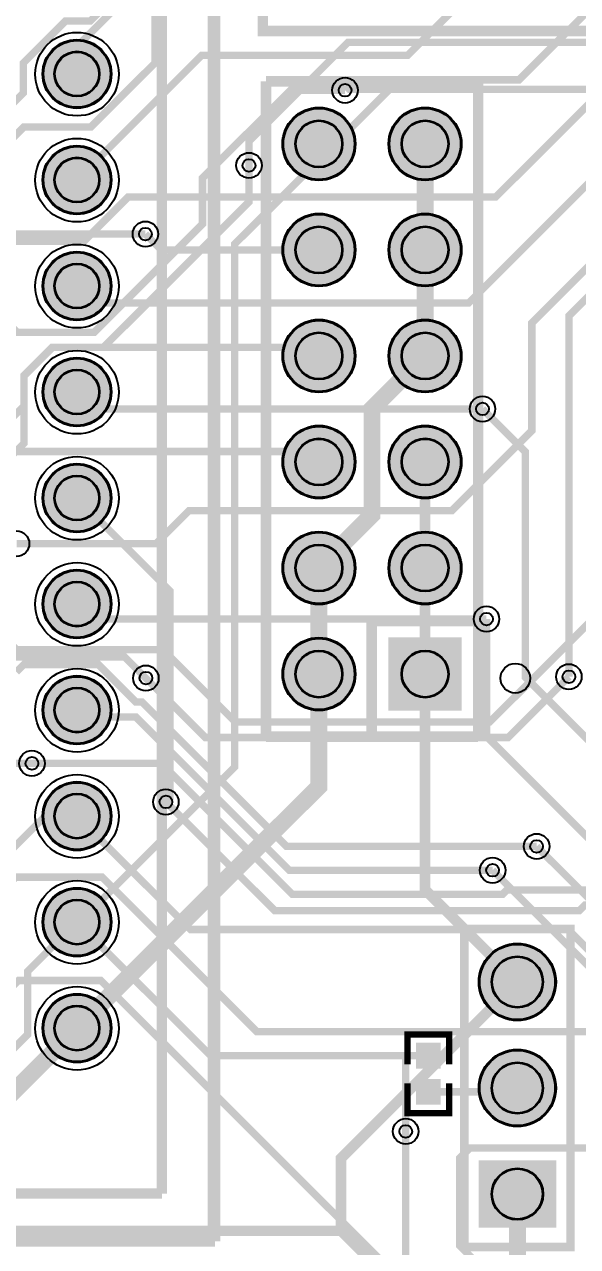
# Model space of a CAD drawing. Header units: millimetres. Extents: x 0 to 210, y -1 to 136.
# Drawn here: x 22.39 to 35.63, y 35.08 to 64.36 of the extents above; entities that cross this region are included whole.
import ezdxf

# ---------------------------------------------------------------- set-up
doc = ezdxf.new("R2010")
doc.units = ezdxf.units.MM
for name, color, linetype, true_color in [('BottomLayer', 7, 'Continuous', 0x0000ff), ('BottomSolderMaskLayer', 7, 'Continuous', 0xaa00ff), ('Hole', 7, 'Continuous', 0x222222), ('Multi-Layer', 7, 'Continuous', 0xc0c0c0), ('TopLayer', 7, 'Continuous', 0xff0000), ('TopPasteMaskLayer', 7, 'Continuous', 0x808080), ('TopSilkLayer', 7, 'Continuous', 0xffcc00), ('TopSolderMaskLayer', 7, 'Continuous', 0x800080)]:
    doc.layers.add(name, color=color, linetype=linetype, true_color=true_color)

msp = doc.modelspace()

# ---------------------------------------------------------------- hatches: boundary and pattern name
at = {"layer": 'BottomSolderMaskLayer'}
for points in [[(22.822, 63.17, 1), (24.473, 63.17, 1)], [(28.563, 61.493, 1), (30.314, 61.493, 1)], [(31.103, 61.493, 1), (32.854, 61.493, 1)], [(22.822, 60.63, 1), (24.473, 60.63, 1)], [(28.563, 58.953, 1), (30.314, 58.953, 1)], [(31.103, 58.953, 1), (32.854, 58.953, 1)], [(22.822, 58.09, 1), (24.473, 58.09, 1)], [(28.563, 56.413, 1), (30.314, 56.413, 1)], [(31.103, 56.413, 1), (32.854, 56.413, 1)], [(22.822, 55.55, 1), (24.473, 55.55, 1)], [(28.563, 53.873, 1), (30.314, 53.873, 1)], [(31.103, 53.873, 1), (32.854, 53.873, 1)], [(22.822, 53.01, 1), (24.473, 53.01, 1)], [(28.563, 51.333, 1), (30.314, 51.333, 1)], [(31.103, 51.333, 1), (32.854, 51.333, 1)], [(22.822, 50.47, 1), (24.473, 50.47, 1)], [(28.563, 48.793, 1), (30.314, 48.793, 1)], [(31.103, 47.918), (31.103, 49.669), (32.854, 49.669), (32.854, 47.918)], [(22.822, 47.93, 1), (24.473, 47.93, 1)], [(22.822, 45.39, 1), (24.473, 45.39, 1)], [(22.822, 42.85, 1), (24.473, 42.85, 1)], [(33.263, 41.416, 1), (35.113, 41.416, 1)], [(22.822, 40.31, 1), (24.473, 40.31, 1)], [(33.263, 38.876, 1), (35.113, 38.876, 1)], [(33.259, 35.527), (33.259, 37.146), (35.117, 37.146), (35.117, 35.527)]]:
    msp.add_hatch(color=256, dxfattribs=at).paths.add_polyline_path(points)
at = {"layer": 'Multi-Layer'}
for points in [[(22.848, 63.17, 1), (24.448, 63.17, 1)], [(28.589, 61.493, 1), (30.289, 61.493, 1)], [(31.129, 61.493, 1), (32.829, 61.493, 1)], [(22.848, 60.63, 1), (24.448, 60.63, 1)], [(28.589, 58.953, 1), (30.289, 58.953, 1)], [(31.129, 58.953, 1), (32.829, 58.953, 1)], [(22.848, 58.09, 1), (24.448, 58.09, 1)], [(28.589, 56.413, 1), (30.289, 56.413, 1)], [(31.129, 56.413, 1), (32.829, 56.413, 1)], [(22.848, 55.55, 1), (24.448, 55.55, 1)], [(28.589, 53.873, 1), (30.289, 53.873, 1)], [(31.129, 53.873, 1), (32.829, 53.873, 1)], [(22.848, 53.01, 1), (24.448, 53.01, 1)], [(28.589, 51.333, 1), (30.289, 51.333, 1)], [(31.129, 51.333, 1), (32.829, 51.333, 1)], [(22.848, 50.47, 1), (24.448, 50.47, 1)], [(28.589, 48.793, 1), (30.289, 48.793, 1)], [(31.129, 47.944), (31.129, 49.643), (32.829, 49.643), (32.829, 47.944)], [(22.848, 47.93, 1), (24.448, 47.93, 1)], [(22.848, 45.39, 1), (24.448, 45.39, 1)], [(22.848, 42.85, 1), (24.448, 42.85, 1)], [(33.288, 41.416, 1), (35.088, 41.416, 1)], [(22.848, 40.31, 1), (24.448, 40.31, 1)], [(33.288, 38.876, 1), (35.088, 38.876, 1)], [(33.288, 35.549), (33.288, 37.124), (35.088, 37.124), (35.088, 35.549)]]:
    msp.add_hatch(color=256, dxfattribs=at).paths.add_polyline_path(points)
at = {"layer": 'TopLayer'}
for points in [[(32.324, 39.367), (31.784, 39.367), (31.784, 39.932), (32.324, 39.932)], [(32.324, 39.067), (31.784, 39.067), (31.784, 38.501), (32.324, 38.501)]]:
    msp.add_hatch(color=256, dxfattribs=at).paths.add_polyline_path(points)
at = {"layer": 'TopPasteMaskLayer'}
for points in [[(32.284, 39.352), (31.824, 39.352), (31.784, 39.392), (31.784, 39.892), (31.824, 39.932), (32.284, 39.932), (32.324, 39.892), (32.324, 39.392)], [(32.284, 39.082), (31.824, 39.082), (31.784, 39.042), (31.784, 38.541), (31.824, 38.501), (32.284, 38.501), (32.324, 38.541), (32.324, 39.042)]]:
    msp.add_hatch(color=256, dxfattribs=at).paths.add_polyline_path(points)
at = {"layer": 'TopSolderMaskLayer'}
for points in [[(22.822, 63.17, 1), (24.473, 63.17, 1)], [(28.563, 61.493, 1), (30.314, 61.493, 1)], [(31.103, 61.493, 1), (32.854, 61.493, 1)], [(22.822, 60.63, 1), (24.473, 60.63, 1)], [(28.563, 58.953, 1), (30.314, 58.953, 1)], [(31.103, 58.953, 1), (32.854, 58.953, 1)], [(22.822, 58.09, 1), (24.473, 58.09, 1)], [(28.563, 56.413, 1), (30.314, 56.413, 1)], [(31.103, 56.413, 1), (32.854, 56.413, 1)], [(22.822, 55.55, 1), (24.473, 55.55, 1)], [(28.563, 53.873, 1), (30.314, 53.873, 1)], [(31.103, 53.873, 1), (32.854, 53.873, 1)], [(22.822, 53.01, 1), (24.473, 53.01, 1)], [(28.563, 51.333, 1), (30.314, 51.333, 1)], [(31.103, 51.333, 1), (32.854, 51.333, 1)], [(22.822, 50.47, 1), (24.473, 50.47, 1)], [(28.563, 48.793, 1), (30.314, 48.793, 1)], [(31.103, 47.918), (31.103, 49.669), (32.854, 49.669), (32.854, 47.918)], [(22.822, 47.93, 1), (24.473, 47.93, 1)], [(22.822, 45.39, 1), (24.473, 45.39, 1)], [(22.822, 42.85, 1), (24.473, 42.85, 1)], [(33.263, 41.416, 1), (35.113, 41.416, 1)], [(22.822, 40.31, 1), (24.473, 40.31, 1)], [(32.349, 39.34), (31.76, 39.34), (31.76, 39.959), (32.349, 39.959)], [(33.263, 38.876, 1), (35.113, 38.876, 1)], [(32.349, 39.093), (31.76, 39.093), (31.76, 38.474), (32.349, 38.474)], [(33.259, 35.527), (33.259, 37.146), (35.117, 37.146), (35.117, 35.527)]]:
    msp.add_hatch(color=256, dxfattribs=at).paths.add_polyline_path(points)

# ---------------------------------------------------------------- linework, layer by layer
at = {"layer": 'BottomLayer'}
for points, const_width in [([(55.603, 72.89), (54.888, 73.605), (36.809, 73.605), (33.159, 69.955), (29.942, 69.955), (25.517, 65.529), (25.517, 63.435), (23.982, 61.9), (22.378, 61.9), (21.108, 60.63)], 0.178), ([(23.648, 60.63), (26.633, 63.616), (31.564, 63.616), (40.98, 73.031), (45.301, 73.031)], 0.178), ([(28.124, 71.005), (24.958, 67.839), (24.958, 65.43), (23.968, 64.44), (23.374, 64.44), (22.362, 63.428), (22.362, 62.712), (21.582, 61.932), (18.643, 61.932), (17.723, 62.852), (13.557, 62.852), (11.955, 61.25), (11.955, 60.91), (8.766, 57.721)], 0.178), ([(29.439, 61.494), (29.822, 61.494), (31.357, 63.029), (34.228, 63.029), (38.611, 67.411)], 0.178), ([(35.421, 48.729), (35.421, 57.374), (38.987, 60.94), (42.193, 60.94), (44.958, 63.705), (44.958, 64.262)], 0.178), ([(21.108, 58.09), (22.219, 56.979), (24.058, 56.979), (26.651, 59.572), (26.651, 60.675), (28.755, 62.778), (30.063, 62.778)], 0.178), ([(25.286, 59.333), (20.43, 59.333), (17.533, 62.231)], 0.178), ([(23.648, 42.85), (23.708, 42.85), (27.421, 46.564), (27.421, 59.093), (29.439, 61.11), (29.439, 61.494)], 0.178), ([(31.979, 61.494), (31.979, 58.954)], 0.406), ([(21.108, 53.047), (22.378, 54.317), (22.378, 55.931), (23.066, 56.619), (24.279, 56.619), (27.765, 60.104), (27.765, 60.978)], 0.178), ([(31.979, 58.954), (31.979, 56.414)], 0.406), ([(42.031, 58.574), (42.031, 40.34), (39.127, 37.436), (33.047, 37.436), (32.808, 37.196), (32.808, 35.098), (36.054, 31.852), (36.054, 25.001), (36.34, 24.715)], 0.178), ([(29.439, 51.334), (30.709, 52.604), (30.709, 55.144), (31.979, 56.414)], 0.406), ([(33.353, 55.144), (34.377, 54.119), (34.377, 48.718), (37.07, 46.025), (37.952, 46.025), (39.014, 44.964), (39.014, 41.97), (40.875, 40.108)], 0.178), ([(31.979, 53.874), (31.979, 51.334)], 0.254), ([(25.776, 45.73), (25.87, 45.824), (25.87, 50.788), (23.648, 53.01)], 0.178), ([(29.439, 51.334), (29.439, 48.794)], 0.406), ([(31.979, 51.334), (31.979, 48.794)], 0.254), ([(38.094, 42.654), (33.449, 47.299), (33.449, 50.111)], 0.178), ([(25.297, 48.695), (24.792, 49.2), (9.005, 49.2), (7.402, 47.597)], 0.178), ([(29.439, 48.794), (29.439, 46.101), (23.648, 40.31)], 0.406), ([(31.979, 48.794), (31.979, 47.613)], 0.254), ([(31.979, 47.613), (31.979, 43.626), (34.188, 41.416)], 0.254), ([(22.57, 46.654), (20.872, 46.654), (20.471, 47.056), (10.81, 47.056), (9.032, 45.277)], 0.178), ([(37.242, 42.071), (34.649, 44.664)], 0.178), ([(39.866, 39.036), (38.65, 39.036), (33.595, 44.091)], 0.178), ([(23.648, 42.85), (22.466, 41.669), (22.466, 40.155), (20.92, 38.609), (19.409, 38.609), (12.268, 31.467), (12.268, 31.307)], 0.178), ([(29.97, 35.454), (29.97, 37.198), (34.188, 41.416)], 0.254), ([(34.772, 31.307), (31.516, 34.564), (31.516, 37.837)], 0.178), ([(34.188, 36.336), (34.188, 34.431), (37.312, 31.307)], 0.406), ([(29.97, 35.454), (16.935, 35.454), (13.538, 32.057), (13.538, 30.847), (12.31, 29.619)], 0.254), ([(34.772, 28.767), (33.502, 30.037), (33.502, 31.922), (29.97, 35.454)], 0.254)]:
    msp.add_lwpolyline(points, dxfattribs=dict(at, const_width=const_width))
at = {"layer": 'BottomSolderMaskLayer'}
for centre, radius in [((23.648, 63.17), 0.825), ((23.647, 63.17), 0.542), ((29.439, 61.493), 0.875), ((31.979, 61.493), 0.875), ((29.439, 61.494), 0.566), ((31.979, 61.494), 0.566), ((23.648, 60.63), 0.825), ((23.647, 60.63), 0.542), ((29.439, 58.953), 0.875), ((31.979, 58.953), 0.875), ((29.439, 58.954), 0.566), ((31.979, 58.954), 0.566), ((23.648, 58.09), 0.825), ((23.647, 58.09), 0.542), ((29.439, 56.413), 0.875), ((31.979, 56.413), 0.875), ((29.439, 56.414), 0.566), ((31.979, 56.414), 0.566), ((23.648, 55.55), 0.825), ((23.647, 55.55), 0.542), ((29.439, 53.873), 0.875), ((31.979, 53.873), 0.875), ((29.439, 53.874), 0.566), ((31.979, 53.874), 0.566), ((23.648, 53.01), 0.825), ((23.647, 53.01), 0.542), ((29.439, 51.333), 0.875), ((31.979, 51.333), 0.875), ((29.439, 51.334), 0.566), ((31.979, 51.334), 0.566), ((23.648, 50.47), 0.825), ((23.647, 50.47), 0.542), ((29.439, 48.793), 0.875), ((29.439, 48.793), 0.566), ((31.979, 48.793), 0.566), ((23.648, 47.93), 0.825), ((23.647, 47.93), 0.542), ((23.648, 45.39), 0.825), ((23.647, 45.39), 0.542), ((23.648, 42.85), 0.825), ((23.647, 42.85), 0.542), ((34.188, 41.416), 0.925), ((34.188, 41.416), 0.617), ((23.648, 40.31), 0.825), ((23.647, 40.31), 0.542), ((34.188, 38.876), 0.925), ((34.188, 38.876), 0.617), ((34.188, 36.336), 0.619)]:
    msp.add_circle(centre, radius, dxfattribs=at)
at = {"layer": 'Hole'}
for centre in [(30.063, 62.778), (27.765, 60.978), (25.286, 59.333), (33.353, 55.143), (33.449, 50.111), (25.297, 48.695), (35.421, 48.728), (22.57, 46.654), (25.776, 45.729), (34.649, 44.664), (33.595, 44.091), (31.516, 37.837)]:
    msp.add_circle(centre, 0.152, dxfattribs=at)
at = {"layer": 'Multi-Layer'}
for centre, radius in [((23.648, 63.17), 0.8), ((23.647, 63.17), 0.525), ((30.063, 62.778), 0.305), ((29.439, 61.493), 0.85), ((31.979, 61.493), 0.85), ((29.439, 61.494), 0.55), ((31.979, 61.494), 0.55), ((23.648, 60.63), 0.8), ((27.765, 60.978), 0.305), ((23.647, 60.63), 0.525), ((29.439, 58.953), 0.85), ((31.979, 58.953), 0.85), ((25.286, 59.333), 0.305), ((29.439, 58.954), 0.55), ((31.979, 58.954), 0.55), ((23.648, 58.09), 0.8), ((23.647, 58.09), 0.525), ((29.439, 56.413), 0.85), ((31.979, 56.413), 0.85), ((29.439, 56.414), 0.55), ((31.979, 56.414), 0.55), ((23.648, 55.55), 0.8), ((23.647, 55.55), 0.525), ((33.353, 55.143), 0.305), ((29.439, 53.873), 0.85), ((31.979, 53.873), 0.85), ((29.439, 53.874), 0.55), ((31.979, 53.874), 0.55), ((23.648, 53.01), 0.8), ((23.647, 53.01), 0.525), ((22.202, 51.916), 0.305), ((29.439, 51.333), 0.85), ((31.979, 51.333), 0.85), ((29.439, 51.334), 0.55), ((31.979, 51.334), 0.55), ((23.648, 50.47), 0.8), ((23.647, 50.47), 0.525), ((33.449, 50.111), 0.305), ((29.439, 48.793), 0.85), ((29.439, 48.793), 0.55), ((31.979, 48.793), 0.55), ((25.297, 48.695), 0.305), ((35.421, 48.728), 0.305), ((23.648, 47.93), 0.8), ((23.647, 47.93), 0.525), ((22.57, 46.654), 0.305), ((23.648, 45.39), 0.8), ((25.776, 45.729), 0.305), ((23.647, 45.39), 0.525), ((34.649, 44.664), 0.305), ((33.595, 44.091), 0.305), ((23.648, 42.85), 0.8), ((23.647, 42.85), 0.525), ((34.188, 41.416), 0.9), ((34.188, 41.416), 0.6), ((23.648, 40.31), 0.8), ((23.647, 40.31), 0.525), ((34.188, 38.876), 0.9), ((34.188, 38.876), 0.6), ((31.516, 37.837), 0.305), ((34.188, 36.336), 0.6)]:
    msp.add_circle(centre, radius, dxfattribs=at)
at = {"layer": 'TopLayer'}
for points, const_width in [([(23.648, 63.17), (23.648, 63.827), (31.041, 71.22), (42.943, 71.22), (42.977, 71.186), (43.668, 71.186), (44.704, 72.222)], 0.178), ([(27.765, 60.978), (27.765, 61.559), (30.132, 63.925), (40.775, 63.925), (43.688, 66.838), (43.688, 68.175), (44.194, 68.682), (45.54, 68.682), (46.228, 69.369), (46.228, 70.526), (47.048, 71.346), (53.723, 71.346), (55.118, 69.951)], 0.178), ([(52.578, 69.951), (51.308, 68.681), (49.273, 68.681), (48.768, 68.175), (48.768, 66.779), (47.73, 65.741), (46.15, 65.741), (42.854, 62.444), (35.893, 62.444), (33.672, 60.224), (24.877, 60.224), (23.813, 59.159), (20.443, 59.159), (19.952, 58.668), (19.952, 56.706), (21.108, 55.55)], 0.178), ([(86.969, 69.951), (83.161, 66.142), (73.505, 66.142), (72.212, 64.85), (63.292, 64.85), (61.564, 63.122), (61.564, 60.459), (65.545, 56.477), (65.545, 55.729), (64.794, 54.978), (58.2, 54.978), (56.716, 53.494), (39.575, 53.494), (38.862, 52.781), (38.862, 51.914), (38.053, 51.105), (36.986, 51.105), (33.524, 47.642), (27.439, 47.642), (25.703, 49.379), (22.199, 49.379), (21.108, 50.47)], 0.178), ([(67.818, 69.951), (66.548, 68.681), (51.997, 68.681), (51.309, 67.992), (51.309, 66.845), (49.696, 65.232), (47.057, 65.232), (43.912, 62.087), (37.426, 62.087), (33.023, 57.684), (24.054, 57.684), (23.648, 58.09)], 0.178), ([(50.038, 69.951), (48.768, 68.681), (46.857, 68.681), (46.229, 68.053), (46.229, 66.879), (42.152, 62.802), (30.086, 62.802), (30.063, 62.778)], 0.178), ([(29.439, 56.414), (29.234, 56.619), (23.049, 56.619), (22.378, 55.948), (22.378, 55.211), (21.648, 54.481), (19.443, 54.481), (13.781, 60.143), (12.748, 60.143), (11.644, 61.247), (11.644, 62.356)], 0.178), ([(41.955, 61.119), (38.449, 61.119), (34.533, 57.203), (34.533, 54.621), (32.618, 52.705), (26.326, 52.705), (25.537, 51.916), (22.202, 51.916)], 0.178), ([(22.57, 46.654), (25.663, 46.654), (28.799, 43.518), (33.834, 43.518), (33.936, 43.62), (58.304, 43.62), (59.294, 44.609), (66.499, 44.609), (67.089, 45.198), (111.415, 45.198), (114.757, 48.54), (115.232, 48.54), (125.253, 58.56), (125.253, 59.893)], 0.178), ([(29.439, 53.874), (29.189, 54.124), (19.108, 54.124), (14.054, 59.177), (12.752, 59.177)], 0.178), ([(29.439, 58.954), (25.666, 58.954), (25.286, 59.333)], 0.178), ([(33.353, 55.144), (24.054, 55.144), (23.648, 55.55)], 0.178), ([(33.449, 50.111), (24.007, 50.111), (23.648, 50.47)], 0.178), ([(22.199, 48.846), (22.374, 49.021), (24.16, 49.021), (25.059, 48.122), (25.206, 48.122), (28.664, 44.664), (34.649, 44.664)], 0.178), ([(35.421, 48.729), (33.967, 47.274), (26.717, 47.274), (25.297, 48.695)], 0.178), ([(23.648, 47.93), (23.813, 47.764), (25.058, 47.764), (28.731, 44.091), (33.595, 44.091)], 0.178), ([(8.702, 47.878), (10.793, 45.787), (18.952, 45.787), (20.459, 44.28), (21.779, 44.28), (22.889, 45.39), (23.648, 45.39)], 0.178), ([(25.776, 45.73), (28.384, 43.122), (35.668, 43.122), (35.808, 43.262), (58.452, 43.262), (59.125, 43.935), (97.231, 43.935), (97.759, 44.464), (101.224, 44.464), (106.299, 39.389), (106.299, 38.912)], 0.178), ([(75.235, 37.657), (74.092, 36.515), (57.181, 36.515), (56.865, 36.831), (56.39, 36.831), (56.232, 36.673), (41.399, 36.673), (35.398, 42.674), (26.363, 42.674), (23.648, 45.39)], 0.178), ([(21.108, 42.85), (22.184, 43.926), (24.252, 43.926), (27.955, 40.224), (37.067, 40.224), (41.033, 36.258), (56.627, 36.258)], 0.178), ([(23.648, 42.85), (26.848, 39.65), (31.518, 39.65)], 0.178), ([(21.108, 40.31), (22.25, 41.452), (24.219, 41.452), (31.126, 34.545), (48.82, 34.545), (49.304, 34.062), (79.818, 34.062), (81.988, 36.232), (83.271, 36.232)], 0.178), ([(20.194, 36.857), (23.648, 40.31)], 0.406), ([(31.516, 37.837), (31.516, 39.648), (31.518, 39.65)], 0.178), ([(32.054, 39.65), (31.518, 39.65)], 0.178), ([(32.054, 38.784), (34.096, 38.784), (34.188, 38.876)], 0.178)]:
    msp.add_lwpolyline(points, dxfattribs=dict(at, const_width=const_width))
at = {"layer": 'TopSilkLayer', "const_width": 0.254}
msp.add_lwpolyline([(134.296, 64.201), (28.096, 64.201), (28.096, 135.566), (134.296, 135.566), (134.296, 64.201)], close=True, dxfattribs=at)
at = {"layer": 'TopSilkLayer'}
for points, const_width in [([(-0.051, 75.885), (-0.051, 35.204), (26.949, 35.204)], 0.254), ([(26.899, 75.795), (26.899, 35.305)], 0.254), ([(26.949, 35.204), (26.949, 75.885)], 0.254), ([(25.679, 74.752), (25.679, 36.348)], 0.254), ([(28.169, 62.994), (33.249, 62.994)], 0.254), ([(28.169, 47.293), (28.169, 62.994)], 0.254), ([(33.249, 47.293), (33.249, 62.994)], 0.254), ([(30.702, 47.293), (30.702, 50.064), (33.249, 50.064)], 0.254), ([(28.169, 47.293), (33.249, 47.293)], 0.254), ([(32.918, 36.971), (32.918, 35.066), (35.458, 35.066), (35.458, 42.686), (32.918, 42.686)], 0.203), ([(32.918, 42.686), (32.918, 36.971)], 0.203), ([(32.553, 39.443), (32.553, 40.161), (31.556, 40.161), (31.556, 39.443)], 0.152), ([(32.553, 38.99), (32.553, 38.272), (31.556, 38.272), (31.556, 38.99)], 0.152), ([(25.679, 36.348), (19.109, 36.348)], 0.254), ([(26.899, 35.305), (17.899, 35.305)], 0.254)]:
    msp.add_lwpolyline(points, dxfattribs=dict(at, const_width=const_width))
for centre, radius in [((23.649, 63.165), 1), ((23.649, 60.625), 1), ((23.649, 58.085), 1), ((23.649, 55.545), 1), ((23.649, 53.005), 1), ((23.649, 50.465), 1), ((23.649, 47.925), 1), ((34.138, 48.692), 0.354), ((23.649, 45.385), 1), ((23.649, 42.845), 1), ((23.649, 40.305), 1)]:
    msp.add_circle(centre, radius, dxfattribs=at)
at = {"layer": 'TopSolderMaskLayer'}
for centre, radius in [((23.648, 63.17), 0.825), ((23.647, 63.17), 0.542), ((29.439, 61.493), 0.875), ((31.979, 61.493), 0.875), ((29.439, 61.494), 0.566), ((31.979, 61.494), 0.566), ((23.648, 60.63), 0.825), ((23.647, 60.63), 0.542), ((29.439, 58.953), 0.875), ((31.979, 58.953), 0.875), ((29.439, 58.954), 0.566), ((31.979, 58.954), 0.566), ((23.648, 58.09), 0.825), ((23.647, 58.09), 0.542), ((29.439, 56.413), 0.875), ((31.979, 56.413), 0.875), ((29.439, 56.414), 0.566), ((31.979, 56.414), 0.566), ((23.648, 55.55), 0.825), ((23.647, 55.55), 0.542), ((29.439, 53.873), 0.875), ((31.979, 53.873), 0.875), ((29.439, 53.874), 0.566), ((31.979, 53.874), 0.566), ((23.648, 53.01), 0.825), ((23.647, 53.01), 0.542), ((29.439, 51.333), 0.875), ((31.979, 51.333), 0.875), ((29.439, 51.334), 0.566), ((31.979, 51.334), 0.566), ((23.648, 50.47), 0.825), ((23.647, 50.47), 0.542), ((29.439, 48.793), 0.875), ((29.439, 48.793), 0.566), ((31.979, 48.793), 0.566), ((23.648, 47.93), 0.825), ((23.647, 47.93), 0.542), ((23.648, 45.39), 0.825), ((23.647, 45.39), 0.542), ((23.648, 42.85), 0.825), ((23.647, 42.85), 0.542), ((34.188, 41.416), 0.925), ((34.188, 41.416), 0.617), ((23.648, 40.31), 0.825), ((23.647, 40.31), 0.542), ((34.188, 38.876), 0.925), ((34.188, 38.876), 0.617), ((34.188, 36.336), 0.619)]:
    msp.add_circle(centre, radius, dxfattribs=at)

doc.saveas('drawing.dxf')
